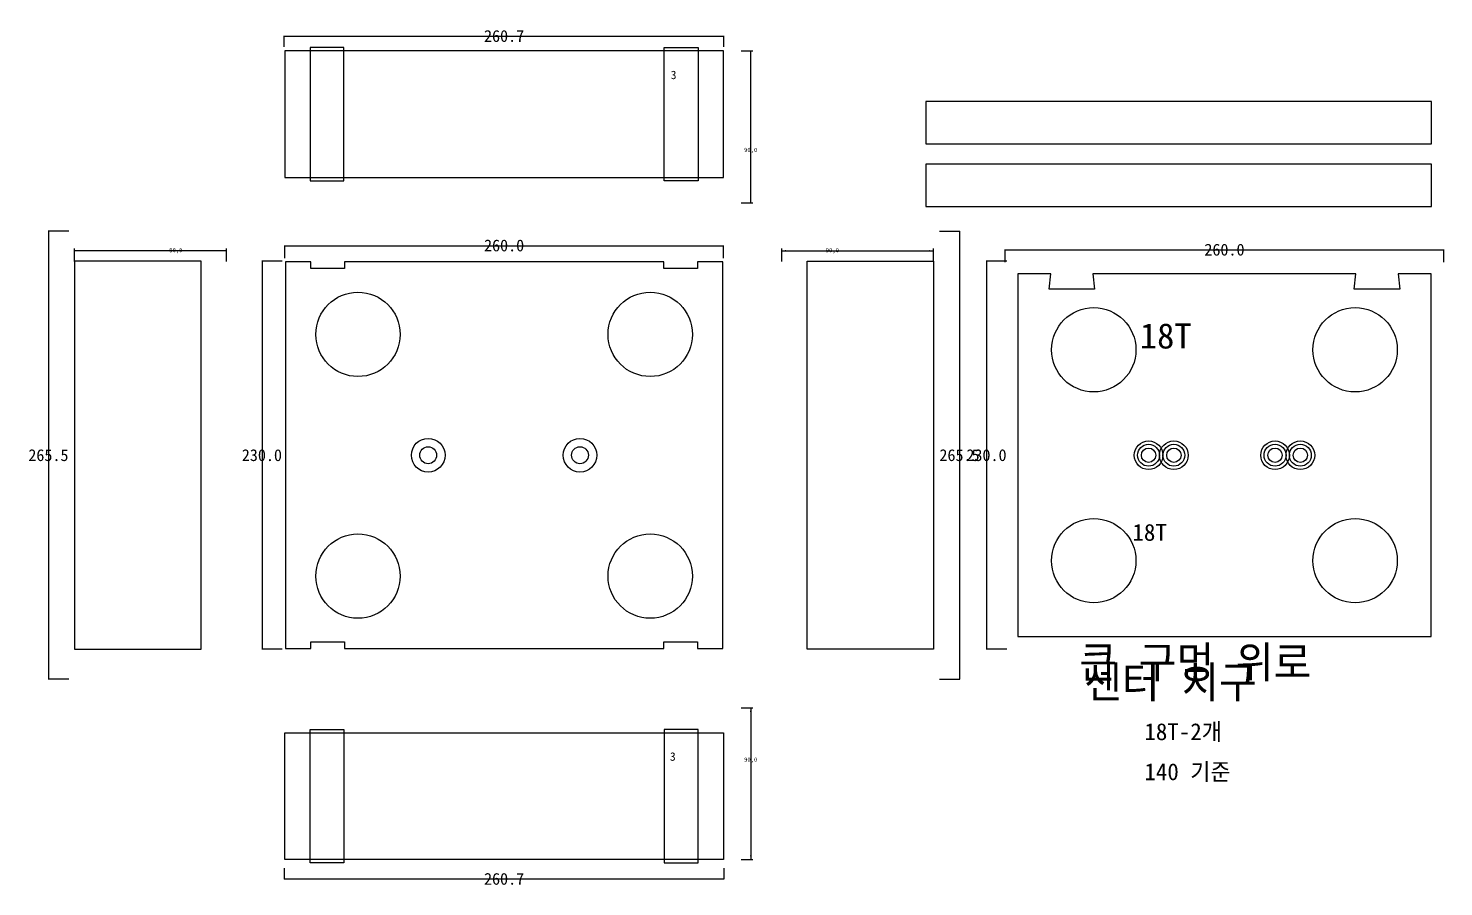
# Model space of a CAD drawing. Header units: millimetres. Extents: x 87 to 2155, y 172 to 681.
# Drawn here: x 87 to 927, y 172 to 681 of the extents above; entities that cross this region are included whole.
import ezdxf

# ---------------------------------------------------------------- set-up
doc = ezdxf.new("R2010")
doc.units = ezdxf.units.MM
for name, color, linetype in [('TEXT', 3, 'Continuous'), ('볼트 구멍', 7, 'Continuous'), ('치구', 7, 'Continuous'), ('치수', 7, 'Continuous')]:
    doc.layers.add(name, color=color, linetype=linetype)
doc.dimstyles.new('ISO-25', dxfattribs={"dimtxt": 2.5, "dimasz": 2.5, "dimexe": 1.25, "dimexo": 0.625, "dimtad": 1, "dimtxsty": 'Standard', "dimcen": 2.5, "dimadec": 0, "dimazin": 0, "dimtfac": 1, "dimtmove": 0, "dimatfit": 3, "dimfxl": 0, "dimarcsym": 0})
doc.dimstyles.get("Standard").update_dxf_attribs({"dimtxt": 7, "dimasz": 0.18, "dimexe": 0.18, "dimexo": 0.0625, "dimgap": 0.09, "dimtad": 0, "dimtih": 1, "dimtoh": 1, "dimdec": 1, "dimzin": 0, "dimdsep": 46, "dimtxsty": 'Standard', "dimcen": 0.09, "dimadec": 0, "dimazin": 0, "dimtfac": 1, "dimtdec": 1, "dimtofl": 0, "dimtmove": 0, "dimatfit": 3, "dimfxl": 0, "dimtolj": 1, "dimtzin": 0, "dimarcsym": 0})

# ---------------------------------------------------------------- blocks, each defined once
blk = doc.blocks.new('*D22')
at = {"color": 0, "lineweight": -2}
for p, q in [((510.12, 667.3), (516.93, 667.3)), ((515.68, 577.3), (515.68, 667.3)), ((510.12, 577.3), (516.93, 577.3))]:
    blk.add_line(p, q, dxfattribs=at)
for points in [[(515.68, 667.3), (516.09, 664.8), (515.26, 664.8)], [(515.68, 577.3), (515.26, 579.8), (516.09, 579.8)]]:
    blk.add_solid(points)
at = {"layer": 'Defpoints'}
for p in [(509.49, 667.3), (515.68, 667.3), (509.49, 577.3), (515.68, 577.3)]:
    blk.add_point(p, dxfattribs=at)
at = {"insert": (515.68, 608.37), "char_height": 2.5, "attachment_point": 5}
blk.add_mtext('90,0', dxfattribs=at)
blk = doc.blocks.new('*D23')
at = {"color": 0, "lineweight": -2}
for p, q in [((510.12, 278), (516.93, 278)), ((515.68, 278), (515.68, 188)), ((510.12, 188), (516.93, 188))]:
    blk.add_line(p, q, dxfattribs=at)
for points in [[(515.68, 278), (516.09, 275.5), (515.26, 275.5)], [(515.68, 188), (515.26, 190.5), (516.09, 190.5)]]:
    blk.add_solid(points)
at = {"layer": 'Defpoints'}
for p in [(509.49, 278), (515.68, 278), (509.49, 188), (515.68, 188)]:
    blk.add_point(p, dxfattribs=at)
at = {"insert": (515.68, 246.93), "char_height": 2.5, "attachment_point": 5}
blk.add_mtext('90,0', dxfattribs=at)
blk = doc.blocks.new('*D24')
at = {"color": 0, "lineweight": -2}
for p, q in [((239.11, 182.83), (239.11, 176.31)), ((239.11, 176.49), (499.81, 176.49)), ((499.81, 182.83), (499.81, 176.31))]:
    blk.add_line(p, q, dxfattribs=at)
for points in [[(239.11, 176.49), (239.29, 176.52), (239.29, 176.46)], [(499.81, 176.49), (499.63, 176.46), (499.63, 176.52)]]:
    blk.add_solid(points)
at = {"layer": 'Defpoints'}
for p in [(239.11, 182.89), (239.11, 176.49), (499.81, 182.89), (499.81, 176.49)]:
    blk.add_point(p, dxfattribs=at)
at = {"insert": (369.46, 176.49), "char_height": 7, "attachment_point": 5}
blk.add_mtext('260.7', dxfattribs=at)
blk = doc.blocks.new('*D25')
at = {"color": 0, "lineweight": -2}
for p, q in [((111.35, 560.4), (99.16, 560.4)), ((99.34, 560.4), (99.34, 294.9)), ((111.35, 294.9), (99.16, 294.9))]:
    blk.add_line(p, q, dxfattribs=at)
for points in [[(99.34, 560.4), (99.37, 560.22), (99.31, 560.22)], [(99.34, 294.9), (99.31, 295.08), (99.37, 295.08)]]:
    blk.add_solid(points)
at = {"layer": 'Defpoints'}
for p in [(99.34, 560.4), (111.41, 560.4), (99.34, 294.9), (111.41, 294.9)]:
    blk.add_point(p, dxfattribs=at)
at = {"insert": (99.25, 427.65), "char_height": 7, "attachment_point": 5}
blk.add_mtext('265.5', dxfattribs=at)
blk = doc.blocks.new('*D26')
at = {"color": 0, "lineweight": -2}
for p, q in [((237.94, 542.65), (225.75, 542.65)), ((225.93, 542.65), (225.93, 312.65)), ((237.94, 312.65), (225.75, 312.65))]:
    blk.add_line(p, q, dxfattribs=at)
for points in [[(225.93, 542.65), (225.96, 542.47), (225.9, 542.47)], [(225.93, 312.65), (225.9, 312.83), (225.96, 312.83)]]:
    blk.add_solid(points)
at = {"layer": 'Defpoints'}
for p in [(225.93, 542.65), (238, 542.65), (225.93, 312.65), (238, 312.65)]:
    blk.add_point(p, dxfattribs=at)
at = {"insert": (225.84, 427.65), "char_height": 7, "attachment_point": 5}
blk.add_mtext('230.0', dxfattribs=at)
blk = doc.blocks.new('*D27')
at = {"color": 0, "lineweight": -2}
for p, q in [((114.81, 542.51), (114.81, 550.13)), ((204.81, 548.88), (114.81, 548.88)), ((204.81, 542.51), (204.81, 550.13))]:
    blk.add_line(p, q, dxfattribs=at)
for points in [[(114.81, 548.88), (117.31, 549.29), (117.31, 548.46)], [(204.81, 548.88), (202.31, 548.46), (202.31, 549.29)]]:
    blk.add_solid(points)
at = {"layer": 'Defpoints'}
for p in [(114.81, 548.88), (204.81, 548.88), (114.81, 541.88), (204.81, 541.88)]:
    blk.add_point(p, dxfattribs=at)
at = {"insert": (174.81, 548.88), "char_height": 2.5, "attachment_point": 5}
blk.add_mtext('90,0', dxfattribs=at)
blk = doc.blocks.new('*D28')
at = {"color": 0, "lineweight": -2}
for p, q in [((239.46, 544.54), (239.46, 552.05)), ((239.46, 551.87), (499.46, 551.87)), ((499.46, 544.54), (499.46, 552.05))]:
    blk.add_line(p, q, dxfattribs=at)
for points in [[(239.46, 551.87), (239.64, 551.9), (239.64, 551.84)], [(499.46, 551.87), (499.28, 551.84), (499.28, 551.9)]]:
    blk.add_solid(points)
at = {"layer": 'Defpoints'}
for p in [(239.46, 551.87), (499.46, 551.87), (239.46, 544.48), (499.46, 544.48)]:
    blk.add_point(p, dxfattribs=at)
at = {"insert": (369.46, 551.96), "char_height": 7, "attachment_point": 5}
blk.add_mtext('260.0', dxfattribs=at)
blk = doc.blocks.new('*D29')
at = {"color": 0, "lineweight": -2}
for p, q in [((239.11, 669.79), (239.11, 676.3)), ((239.11, 676.12), (499.81, 676.12)), ((499.81, 669.79), (499.81, 676.3))]:
    blk.add_line(p, q, dxfattribs=at)
for points in [[(239.11, 676.12), (239.29, 676.15), (239.29, 676.09)], [(499.81, 676.12), (499.63, 676.09), (499.63, 676.15)]]:
    blk.add_solid(points)
at = {"layer": 'Defpoints'}
for p in [(239.11, 676.12), (499.81, 676.12), (239.11, 669.73), (499.81, 669.73)]:
    blk.add_point(p, dxfattribs=at)
at = {"insert": (369.46, 676.12), "char_height": 7, "attachment_point": 5}
blk.add_mtext('260.7', dxfattribs=at)
blk = doc.blocks.new('*D33')
at = {"color": 0, "lineweight": -2}
for p, q in [((627.57, 560.4), (639.76, 560.4)), ((639.58, 560.4), (639.58, 294.9)), ((627.57, 294.9), (639.76, 294.9))]:
    blk.add_line(p, q, dxfattribs=at)
for points in [[(639.58, 560.4), (639.61, 560.22), (639.55, 560.22)], [(639.58, 294.9), (639.55, 295.08), (639.61, 295.08)]]:
    blk.add_solid(points)
at = {"layer": 'Defpoints'}
for p in [(627.51, 560.4), (639.58, 560.4), (627.51, 294.9), (639.58, 294.9)]:
    blk.add_point(p, dxfattribs=at)
at = {"insert": (639.49, 427.65), "char_height": 7, "attachment_point": 5}
blk.add_mtext('265.5', dxfattribs=at)
blk = doc.blocks.new('*D34')
at = {"color": 0, "lineweight": -2}
for p, q in [((667.59, 542.65), (655.4, 542.65)), ((655.58, 542.65), (655.58, 312.65)), ((667.59, 312.65), (655.4, 312.65))]:
    blk.add_line(p, q, dxfattribs=at)
for points in [[(655.58, 542.65), (655.61, 542.47), (655.55, 542.47)], [(655.58, 312.65), (655.55, 312.83), (655.61, 312.83)]]:
    blk.add_solid(points)
at = {"layer": 'Defpoints'}
for p in [(655.58, 542.65), (667.65, 542.65), (655.58, 312.65), (667.65, 312.65)]:
    blk.add_point(p, dxfattribs=at)
at = {"insert": (655.49, 427.65), "char_height": 7, "attachment_point": 5}
blk.add_mtext('230.0', dxfattribs=at)
blk = doc.blocks.new('*D35')
at = {"color": 0, "lineweight": -2}
for p, q in [((666.61, 542.04), (666.61, 549.55)), ((666.61, 549.37), (926.61, 549.37)), ((926.61, 542.04), (926.61, 549.55))]:
    blk.add_line(p, q, dxfattribs=at)
for points in [[(666.61, 549.37), (666.79, 549.4), (666.79, 549.34)], [(926.61, 549.37), (926.43, 549.34), (926.43, 549.4)]]:
    blk.add_solid(points)
at = {"layer": 'Defpoints'}
for p in [(666.61, 549.37), (926.61, 549.37), (666.61, 541.98), (926.61, 541.98)]:
    blk.add_point(p, dxfattribs=at)
at = {"insert": (796.61, 549.46), "char_height": 7, "attachment_point": 5}
blk.add_mtext('260.0', dxfattribs=at)
blk = doc.blocks.new('*D36')
at = {"color": 0, "lineweight": -2}
for p, q in [((534.11, 542.51), (534.11, 550.13)), ((534.11, 548.88), (624.11, 548.88)), ((624.11, 542.51), (624.11, 550.13))]:
    blk.add_line(p, q, dxfattribs=at)
for points in [[(534.11, 548.88), (536.61, 549.29), (536.61, 548.46)], [(624.11, 548.88), (621.61, 548.46), (621.61, 549.29)]]:
    blk.add_solid(points)
at = {"layer": 'Defpoints'}
for p in [(534.11, 548.88), (624.11, 548.88), (534.11, 541.88), (624.11, 541.88)]:
    blk.add_point(p, dxfattribs=at)
at = {"insert": (564.11, 548.88), "char_height": 2.5, "attachment_point": 5}
blk.add_mtext('90,0', dxfattribs=at)

msp = doc.modelspace()

# ---------------------------------------------------------------- linework, layer by layer
at = {"layer": '볼트 구멍', "color": 2}
for centre in [(324.46, 427.65), (414.46, 427.65)]:
    msp.add_circle(centre, 10, dxfattribs=at)
at = {"layer": '볼트 구멍', "color": 3}
for centre, radius in [((324.46, 427.65), 5), ((414.46, 427.65), 5), ((751.61, 427.65), 8.5), ((751.61, 427.65), 4.25), ((841.61, 427.65), 8.5), ((841.61, 427.65), 4.25)]:
    msp.add_circle(centre, radius, dxfattribs=at)
at = {"layer": '볼트 구멍', "color": 6}
for centre in [(751.61, 427.65), (766.61, 427.65), (826.61, 427.65), (841.61, 427.65)]:
    msp.add_circle(centre, 6.5, dxfattribs=at)
at = {"layer": '볼트 구멍', "color": 1}
for centre, radius in [((766.61, 427.65), 8.5), ((766.61, 427.65), 4.25), ((826.61, 427.65), 8.5), ((826.61, 427.65), 4.25)]:
    msp.add_circle(centre, radius, dxfattribs=at)
at = {"layer": '치구'}
for points in [[(239.46, 592.3), (499.46, 592.3), (499.46, 667.3), (239.46, 667.3)], [(919.46, 637.26), (619.46, 637.26), (619.46, 612.26), (919.46, 612.26)], [(919.46, 600.19), (619.46, 600.19), (619.46, 575.19), (919.46, 575.19)], [(189.81, 542.65), (114.81, 542.65), (114.81, 312.65), (189.81, 312.65)], [(239.81, 313), (254.81, 313), (254.81, 317), (274.81, 317), (274.81, 313), (464.11, 313), (464.11, 317), (484.11, 317), (484.11, 313), (499.11, 313), (499.11, 542.3), (484.11, 542.3), (484.11, 538.3), (464.11, 538.3), (464.11, 542.3), (274.81, 542.3), (274.81, 538.3), (254.81, 538.3), (254.81, 542.3), (239.81, 542.3)], [(549.11, 542.65), (624.11, 542.65), (624.11, 312.65), (549.11, 312.65)], [(718.61, 535.15), (719.61, 526.15), (692.61, 526.15), (693.61, 535.15), (674.11, 535.15), (674.11, 320.15), (919.11, 320.15), (919.11, 535.15), (899.61, 535.15), (900.61, 526.15), (873.61, 526.15), (874.61, 535.15)], [(239.46, 263), (499.46, 263), (499.46, 188), (239.46, 188)]]:
    msp.add_lwpolyline(points, close=True, dxfattribs=at)
at = {"layer": '치구', "color": 1}
for points in [[(254.46, 590.3), (274.46, 590.3), (274.46, 669.3), (254.46, 669.3)], [(484.46, 590.3), (464.46, 590.3), (464.46, 669.3), (484.46, 669.3)], [(254.46, 265), (274.46, 265), (274.46, 186), (254.46, 186)], [(484.46, 265), (464.46, 265), (464.46, 186), (484.46, 186)]]:
    msp.add_lwpolyline(points, close=True, dxfattribs=at)
at = {"layer": '치구'}
for centre in [(282.81, 499.3), (456.11, 499.3), (719.11, 490.15), (874.11, 490.15), (719.11, 365.15), (874.11, 365.15), (282.81, 356), (456.11, 356)]:
    msp.add_circle(centre, 25, dxfattribs=at)

# ---------------------------------------------------------------- texts
at = {"layer": 'TEXT', "color": 1}
for s, height, p in [('3', 5, (468.27, 650.6)), ('18T', 15, (746.48, 490.92)), ('18T', 10, (742.04, 376.94)), ('18T-2개', 10, (749.13, 258.78)), ('3', 5, (467.8, 246.53)), ('140 기준', 10, (749.13, 235.03))]:
    msp.add_text(s, height=height, dxfattribs=at).set_placement(p)
at = {"layer": 'TEXT', "color": 1, "linetype": 'Continuous'}
for s, p in [('큰 구멍 위로 ', (710.51, 295.58)), ('센터 치구', (713.36, 283.79))]:
    msp.add_text(s, height=18.75, dxfattribs=at).set_placement(p)

# ---------------------------------------------------------------- dimensions: what is measured, and where the dimension line sits
at = {"layer": '치수', "color": 4, "linetype": 'Continuous'}
for base, p1, p2, picture, middle in [((499.81, 676.12), (239.11, 669.73), (499.81, 669.73), '*D29', (369.46, 676.12)), ((499.81, 176.49), (239.11, 182.89), (499.81, 182.89), '*D24', (369.46, 176.49))]:
    dim = msp.add_linear_dim(base=base, p1=p1, p2=p2, dimstyle='Standard', override={"dimtxt": 5}, dxfattribs=at)
    dim.commit()
    dim.dimension.update_dxf_attribs({"geometry": picture, "text_midpoint": middle, "dimtype": 128})
at = {"layer": '치수', "color": 4}
for base, p1, p2, angle, picture, middle in [((515.68, 667.3), (509.49, 577.3), (509.49, 667.3), 90, '*D22', (515.68, 608.37)), ((114.81, 548.88), (204.81, 541.88), (114.81, 541.88), 180, '*D27', (174.81, 548.88)), ((515.68, 188), (509.49, 278), (509.49, 188), 270, '*D23', (515.68, 246.93))]:
    dim = msp.add_linear_dim(base=base, p1=p1, p2=p2, angle=angle, dimstyle='ISO-25', override={"dimtxt": 5, "dimdec": 1, "dimzin": 0, "dimtdec": 1}, dxfattribs=at)
    dim.commit()
    dim.dimension.update_dxf_attribs({"geometry": picture, "text_midpoint": middle, "dimtype": 128})
at = {"layer": '치수', "color": 4, "linetype": 'Continuous'}
for base, p1, p2, picture, middle in [((99.34, 294.9), (111.41, 560.4), (111.41, 294.9), '*D25', (99.25, 427.65)), ((639.58, 294.9), (627.51, 560.4), (627.51, 294.9), '*D33', (639.49, 427.65)), ((225.93, 312.65), (238, 542.65), (238, 312.65), '*D26', (225.84, 427.65)), ((655.58, 312.65), (667.65, 542.65), (667.65, 312.65), '*D34', (655.49, 427.65))]:
    dim = msp.add_linear_dim(base=base, p1=p1, p2=p2, angle=90, dimstyle='Standard', override={"dimtxt": 5}, dxfattribs=at)
    dim.commit()
    dim.dimension.update_dxf_attribs({"geometry": picture, "text_midpoint": middle})
for base, p1, p2, picture, middle in [((499.46, 551.87), (239.46, 544.48), (499.46, 544.48), '*D28', (369.46, 551.96)), ((926.61, 549.37), (666.61, 541.98), (926.61, 541.98), '*D35', (796.61, 549.46))]:
    dim = msp.add_linear_dim(base=base, p1=p1, p2=p2, dimstyle='Standard', override={"dimtxt": 5}, dxfattribs=at)
    dim.commit()
    dim.dimension.update_dxf_attribs({"geometry": picture, "text_midpoint": middle})
at = {"layer": '치수', "color": 4}
dim = msp.add_linear_dim(base=(624.11, 548.88), p1=(534.11, 541.88), p2=(624.11, 541.88), dimstyle='ISO-25', override={"dimtxt": 5, "dimdec": 1, "dimzin": 0, "dimtdec": 1}, dxfattribs=at)
dim.commit()
dim.dimension.update_dxf_attribs({"geometry": '*D36', "text_midpoint": (564.11, 548.88), "dimtype": 128})

doc.saveas('drawing.dxf')
